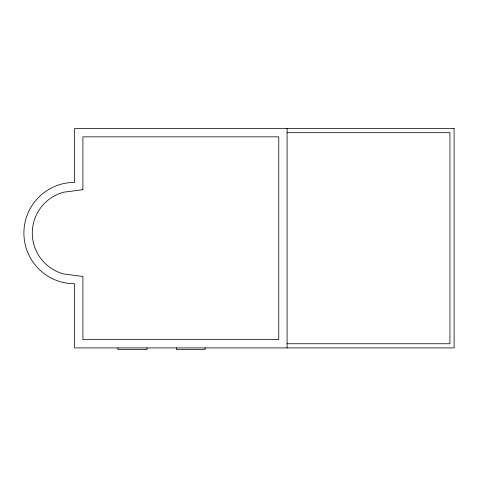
<?xml version="1.0" encoding="UTF-8"?>
<svg xmlns="http://www.w3.org/2000/svg" width="478" height="478" viewBox="0 0 478 478"><rect width="100%" height="100%" fill="white"/><g stroke="black" fill="none" stroke-linecap="round" stroke-linejoin="round"><path stroke-width="0.72" d="M287.081 132.687L449.941 132.687L449.941 343.754L287.081 343.754M287.081 128.528L287.081 347.912M205.134 347.912L205.134 349.472L176.537 349.472L176.537 347.912M147.045 347.912L147.045 349.472L117.935 349.472L117.935 347.912M82.909 189.688L63.64 192.222A42.297 42.297 0 0 0 63.64 273.936L82.909 276.475L82.909 339.595L278.764 339.595L278.764 136.845L82.909 136.845L82.909 189.688M454.1 128.528L74.586 128.528L74.586 182.393A50.686 50.686 0 0 0 23.9 233.079A50.686 50.686 0 0 0 74.586 283.771L74.586 347.912L454.1 347.912L454.1 128.528"/></g></svg>
